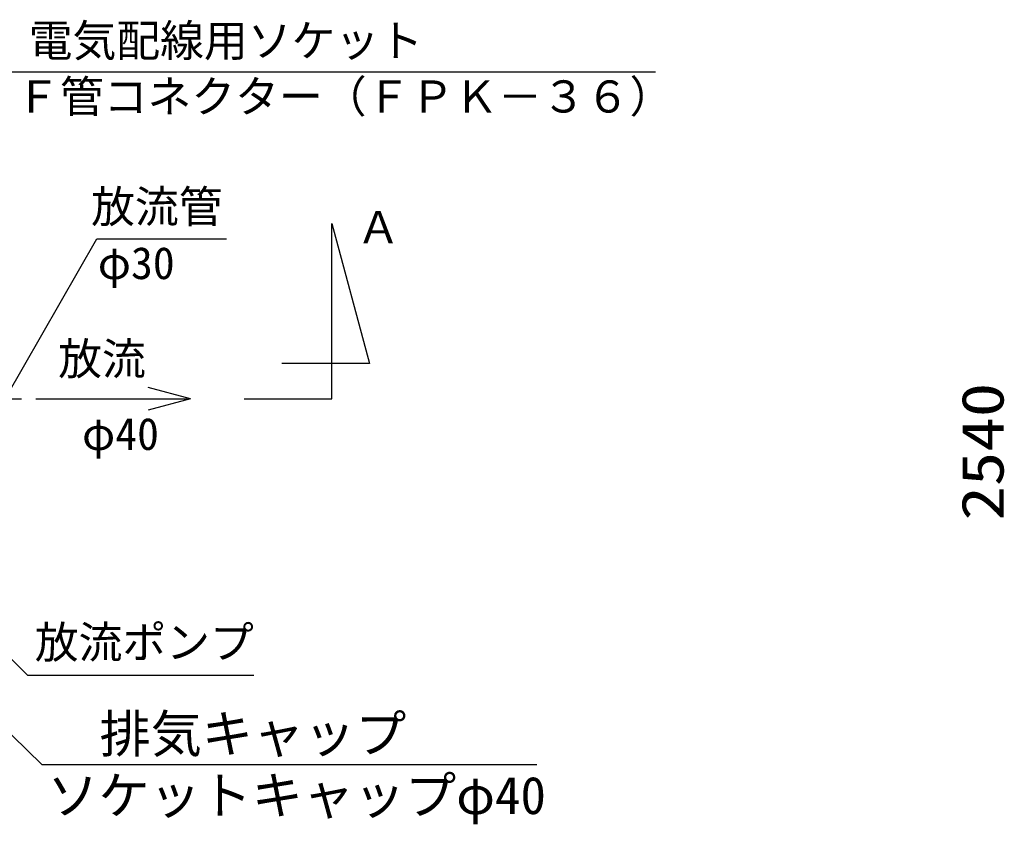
# Model space of a CAD drawing. Units: millimetres, scale not verified. Extents: x -23133 to 8910, y -6308 to 6308.
# Drawn here: x -2601 to -578, y 65 to 1717 of the extents above; entities that cross this region are included whole.
import ezdxf
from ezdxf.enums import TextEntityAlignment as Align

# ---------------------------------------------------------------- set-up
doc = ezdxf.new("R2010")
doc.units = ezdxf.units.MM
doc.header["$LTSCALE"] = 30
doc.linetypes.add('CHAIN1', pattern=[8, 5, -1, 1, -1])
for name, color, linetype, lineweight in [('0-0_0E', 3, 'Continuous', 25), ('0-1_空気管', 3, 'Continuous', 25), ('1-5_00クル-フ-6寸法', 132, 'Continuous', 25)]:
    doc.layers.add(name, color=color, linetype=linetype, lineweight=lineweight)
doc.styles.add('ＭＳ ゴシック', font='')
doc.styles.get('ＭＳ ゴシック').set_extended_font_data('MS Gothic')

msp = doc.modelspace()

# ---------------------------------------------------------------- linework, layer by layer
at = {"layer": '0-0_0E'}
for p, q in [((-2683.18, 1609.21), (-1294.4, 1609.21)), ((-2888.18, 674.31), (-2584.64, 370.77)), ((-2555.19, 187.33), (-2921.12, 540.22)), ((-2584.64, 370.77), (-2119.64, 370.77)), ((-2555.19, 187.33), (-1538.43, 187.33)), ((-2555.19, 187.33), (-1538.43, 187.33))]:
    msp.add_line(p, q, dxfattribs=at)
msp.add_lwpolyline([(-2630.55, 938.22), (-2442.27, 1266.57), (-2175.77, 1266.57)], dxfattribs=at)
at = {"layer": '0-1_空気管', "color": 4}
for p, q in [((-2249.93, 938.22), (-2336.86, 961.52)), ((-2547.65, 938.22), (-2256.17, 938.22)), ((-2249.93, 938.22), (-2336.86, 914.93))]:
    msp.add_line(p, q, dxfattribs=at)
at = {"layer": '0-1_空気管', "linetype": 'CHAIN1'}
msp.add_line((-6107.1, 938.22), (-2547.65, 938.22), dxfattribs=at)
at = {"layer": '0-1_空気管'}
msp.add_lwpolyline([(-2139.18, 938.35), (-1959.18, 938.35), (-1959.18, 1298.35), (-1882.02, 1010.35), (-2062.02, 1010.35)], dxfattribs=at)

# ---------------------------------------------------------------- texts
at = {"layer": '0-0_0E', "color": 4, "style": 'ＭＳ ゴシック'}
for s, height, p in [('電気配線用ソケット\u3000\u3000\u3000\u3000', 65.98, (-2582.12, 1620.95)), ('ＰＦ管コネクター（ＦＰＫ－３６）', 65.98, (-2697.96, 1506.11)), ('放流管', 65.98, (-2453.87, 1280.06)), ('φ30', 65.98, (-2440.2, 1164.19)), ('φ40', 65.98, (-2472.54, 813.37)), ('放流ポンプ', 65.98, (-2569.64, 385.77)), ('排気キャップ', 76.98, (-2436.41, 188.99)), ('\u3000ソケットキャップφ40', 76.98, (-2648.92, 62.51))]:
    msp.add_text(s, height=height, dxfattribs=at).set_placement(p, align=Align.BOTTOM_LEFT)
at = {"layer": '0-1_空気管', "color": 4, "style": 'ＭＳ ゴシック'}
for s, p in [('Ａ', (-1908.86, 1237.9)), ('放流', (-2521.42, 967.61))]:
    msp.add_text(s, height=65.98, dxfattribs=at).set_placement(p, align=Align.BOTTOM_LEFT)
at = {"layer": '1-5_00クル-フ-6寸法', "color": 3, "style": 'ＭＳ ゴシック', "width": 1.2}
msp.add_text('2540', height=86.66, rotation=90, dxfattribs=at).set_placement((-553.48, 688.17), align=Align.BOTTOM_LEFT)

doc.saveas('drawing.dxf')
